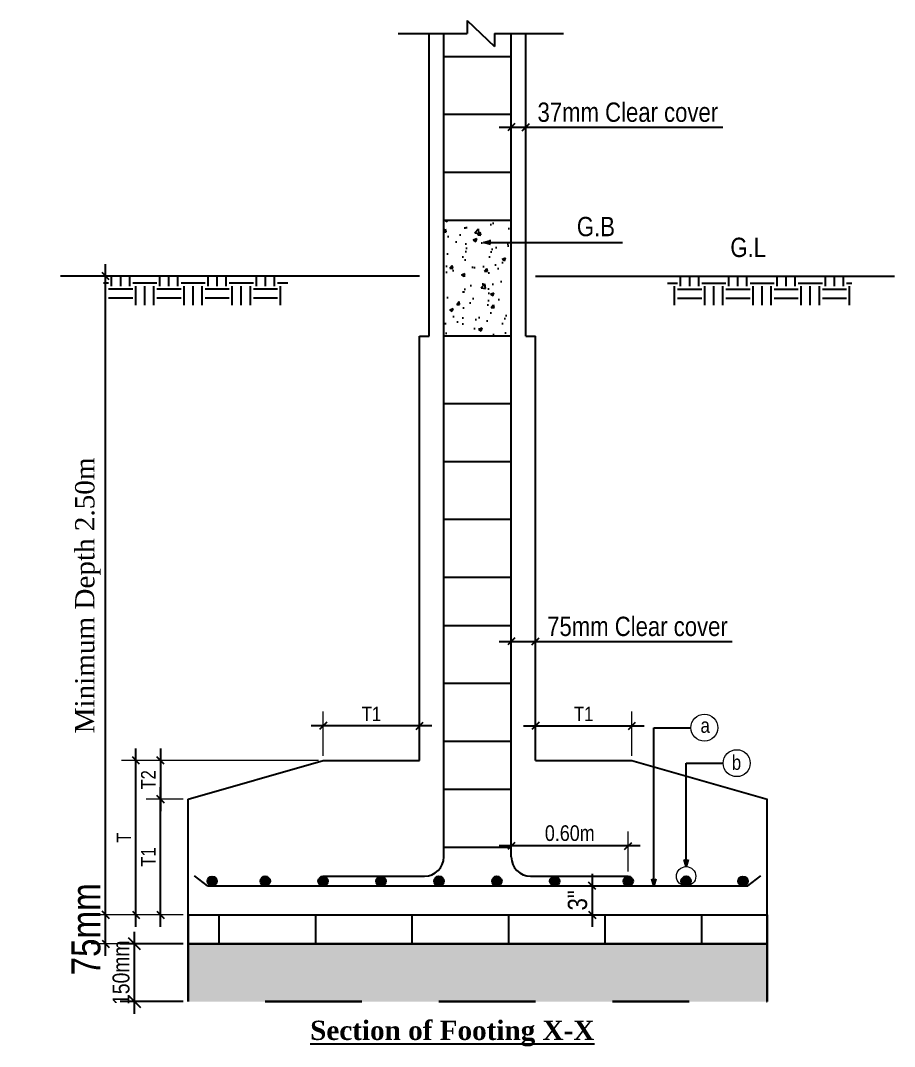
# Model space of a CAD drawing. Header units: inches. Extents: x -4010 to 92088, y -38563 to -1318.
# Drawn here: x 22023.3 to 22113.8, y -18112.8 to -18006.4 of the extents above; entities that cross this region are included whole.
import ezdxf

# ---------------------------------------------------------------- set-up
doc = ezdxf.new("R2010")
doc.units = ezdxf.units.IN
doc.header["$MEASUREMENT"] = 0
doc.header["$PDMODE"] = 99
for name, color, linetype in [('con_out1', 2, 'Continuous'), ('Hatch', 3, 'Continuous'), ('Rod', 1, 'Continuous'), ('TEX', 7, 'Continuous')]:
    doc.layers.add(name, color=color, linetype=linetype)
doc.layers.add('DIM', color=7, linetype='Continuous', lineweight=15)
doc.layers.add('Footing', color=250, linetype='Continuous', lineweight=30)
doc.styles.get("Standard").update_dxf_attribs({"font": 'ARIALN.TTF'})
doc.dimstyles.new('_20', dxfattribs={"dimscale": 0.25, "dimtxt": 7, "dimasz": 5, "dimexe": 6, "dimexo": 2, "dimgap": 2, "dimtad": 1, "dimdec": 1, "dimzin": 3, "dimdsep": 46, "dimlunit": 4, "dimtxsty": 'Standard', "dimblk": 'OBLIQUE', "dimcen": 0, "dimdle": 5, "dimclrt": 7, "dimazin": 0, "dimtfac": 0.0375, "dimtdec": 1, "dimtofl": 0, "dimtmove": 0, "dimatfit": 3, "dimldrblk": 'OPEN30', "dimfxl": 6, "dimtvp": 0.8, "dimtolj": 1, "dimtzin": 0, "dimlwe": -1, "dimarcsym": 0})

# ---------------------------------------------------------------- blocks, each defined once
blk = doc.blocks.new('_Oblique')
at = {"color": 0, "linetype": 'ByBlock', "lineweight": -2}
blk.add_line((-0.5, -0.5), (0.5, 0.5), dxfattribs=at)
blk = doc.blocks.new('*D603')
at = {"layer": 'Defpoints', "color": 0}
for p in [(22076.64, -18070.74), (22076.64, -18071.81), (22074.14, -18075.12)]:
    blk.add_point(p, dxfattribs=at)
at = {"layer": 'DIM', "color": 0}
for p, q in [((22074.14, -18074.62), (22074.14, -18069.24)), ((22076.64, -18071.31), (22076.64, -18069.24))]:
    blk.add_line(p, q, dxfattribs=at)
at = {"layer": 'DIM', "color": 0, "lineweight": -2}
for p, q in [((22072.89, -18070.74), (22076.64, -18070.74)), ((22076.64, -18070.74), (22097.03, -18070.74))]:
    blk.add_line(p, q, dxfattribs=at)
at = {"layer": 'DIM', "color": 0, "lineweight": -2, "xscale": 0.75, "yscale": 0.75, "zscale": 0.75, "rotation": 180}
blk.add_blockref('_Oblique', (22074.14, -18070.74), dxfattribs=at)
at = {"layer": 'DIM', "color": 0, "lineweight": -2, "xscale": 0.75, "yscale": 0.75, "zscale": 0.75}
blk.add_blockref('_Oblique', (22076.64, -18070.74), dxfattribs=at)
at = {"layer": 'DIM', "color": 7, "insert": (22087.21, -18069.2), "char_height": 3, "attachment_point": 5}
blk.add_mtext('\\A1;{\\H0.6667x;75mm Clear cover}', dxfattribs=at)
blk = doc.blocks.new('_Open30')
at = {"color": 0, "linetype": 'ByBlock', "lineweight": -2}
for p, q in [((-1, 0.268), (0, 0)), ((0, 0), (-1, -0.268)), ((0, 0), (-1, 0))]:
    blk.add_line(p, q, dxfattribs=at)
blk = doc.blocks.new('*D601')
at = {"layer": 'Defpoints', "color": 0}
for p in [(22075.64, -18017.42), (22074.14, -18018.49), (22075.64, -18018.79)]:
    blk.add_point(p, dxfattribs=at)
at = {"layer": 'DIM', "color": 0}
for p, q in [((22074.14, -18017.99), (22074.14, -18015.92)), ((22075.64, -18018.29), (22075.64, -18015.92))]:
    blk.add_line(p, q, dxfattribs=at)
at = {"layer": 'DIM', "color": 0, "lineweight": -2}
for p, q in [((22072.89, -18017.42), (22075.64, -18017.42)), ((22075.64, -18017.42), (22096.04, -18017.42))]:
    blk.add_line(p, q, dxfattribs=at)
at = {"layer": 'DIM', "color": 0, "lineweight": -2, "xscale": 0.75, "yscale": 0.75, "zscale": 0.75, "rotation": 180}
blk.add_blockref('_Oblique', (22074.14, -18017.42), dxfattribs=at)
at = {"layer": 'DIM', "color": 0, "lineweight": -2, "xscale": 0.75, "yscale": 0.75, "zscale": 0.75}
blk.add_blockref('_Oblique', (22075.64, -18017.42), dxfattribs=at)
at = {"layer": 'DIM', "color": 7, "insert": (22086.21, -18015.88), "char_height": 3, "attachment_point": 5}
blk.add_mtext('\\A1;{\\H0.6667x;37mm Clear cover}', dxfattribs=at)
blk = doc.blocks.new('*D604')
at = {"layer": 'Defpoints', "color": 0}
for p in [(22032.1, -18032.86), (22058.32, -18032.86), (22040.64, -18099.1)]:
    blk.add_point(p, dxfattribs=at)
at = {"layer": 'DIM', "color": 0, "lineweight": -2}
blk.add_line((22032.1, -18100.35), (22032.1, -18031.61), dxfattribs=at)
at = {"layer": 'DIM', "color": 0}
for p, q in [((22057.82, -18032.86), (22030.6, -18032.86)), ((22040.14, -18099.1), (22030.6, -18099.1))]:
    blk.add_line(p, q, dxfattribs=at)
at = {"layer": 'DIM', "color": 0, "lineweight": -2, "xscale": 0.75, "yscale": 0.75, "zscale": 0.75}
for p, rotation in [((22032.1, -18032.86), 90), ((22032.1, -18099.1), 270)]:
    blk.add_blockref('_Oblique', p, dxfattribs=dict(at, rotation=rotation))
at = {"layer": 'DIM', "color": 7, "insert": (22030.26, -18065.98), "char_height": 3, "attachment_point": 5, "rotation": 90}
blk.add_mtext('\\A1;{\\fTimes New Roman|b0|i0|c0|p18;\\H0.6667x;\\C256;Minimum Depth 2.50m}', dxfattribs=at)
blk = doc.blocks.new('*D605')
at = {"layer": 'Defpoints', "color": 0}
for p in [(22081.14, -18096.1), (22081.19, -18099.1), (22082.52, -18099.1)]:
    blk.add_point(p, dxfattribs=at)
at = {"layer": 'DIM', "color": 0, "lineweight": -2}
blk.add_line((22082.52, -18094.85), (22082.52, -18100.35), dxfattribs=at)
at = {"layer": 'DIM', "color": 0}
for p, q in [((22081.64, -18096.1), (22084.02, -18096.1)), ((22081.69, -18099.1), (22084.02, -18099.1))]:
    blk.add_line(p, q, dxfattribs=at)
at = {"layer": 'DIM', "color": 0, "lineweight": -2, "xscale": 0.75, "yscale": 0.75, "zscale": 0.75}
for p, rotation in [((22082.52, -18096.1), 90), ((22082.52, -18099.1), 270)]:
    blk.add_blockref('_Oblique', p, dxfattribs=dict(at, rotation=rotation))
at = {"layer": 'DIM', "color": 7, "insert": (22081, -18097.6), "char_height": 3, "attachment_point": 5, "rotation": 90}
blk.add_mtext('\\A1;{\\H0.6667x;\\C7;3"}', dxfattribs=at)
blk = doc.blocks.new('*D606')
at = {"layer": 'Defpoints', "color": 0}
for p in [(22054.64, -18079.51), (22054.64, -18083.1), (22064.64, -18083.1)]:
    blk.add_point(p, dxfattribs=at)
at = {"layer": 'DIM', "color": 0}
for p, q in [((22054.64, -18082.6), (22054.64, -18078.01)), ((22064.64, -18082.6), (22064.64, -18078.01))]:
    blk.add_line(p, q, dxfattribs=at)
at = {"layer": 'DIM', "color": 0, "lineweight": -2}
blk.add_line((22065.89, -18079.51), (22053.39, -18079.51), dxfattribs=at)
at = {"layer": 'DIM', "color": 0, "lineweight": -2, "xscale": 0.75, "yscale": 0.75, "zscale": 0.75, "rotation": 180}
blk.add_blockref('_Oblique', (22054.64, -18079.51), dxfattribs=at)
at = {"layer": 'DIM', "color": 0, "lineweight": -2, "xscale": 0.75, "yscale": 0.75, "zscale": 0.75}
blk.add_blockref('_Oblique', (22064.64, -18079.51), dxfattribs=at)
at = {"layer": 'DIM', "color": 7, "insert": (22059.64, -18078.26), "char_height": 3, "attachment_point": 5}
blk.add_mtext('\\A1;{\\H0.5x;\\C7;T1}', dxfattribs=at)
blk = doc.blocks.new('*D607')
at = {"layer": 'Defpoints', "color": 0}
for p in [(22086.64, -18079.51), (22076.64, -18083.1), (22086.64, -18083.1)]:
    blk.add_point(p, dxfattribs=at)
at = {"layer": 'DIM', "color": 0}
for p, q in [((22076.64, -18082.6), (22076.64, -18078.01)), ((22086.64, -18082.6), (22086.64, -18078.01))]:
    blk.add_line(p, q, dxfattribs=at)
at = {"layer": 'DIM', "color": 0, "lineweight": -2}
blk.add_line((22075.39, -18079.51), (22087.89, -18079.51), dxfattribs=at)
at = {"layer": 'DIM', "color": 0, "lineweight": -2, "xscale": 0.75, "yscale": 0.75, "zscale": 0.75, "rotation": 180}
blk.add_blockref('_Oblique', (22076.64, -18079.51), dxfattribs=at)
at = {"layer": 'DIM', "color": 0, "lineweight": -2, "xscale": 0.75, "yscale": 0.75, "zscale": 0.75}
blk.add_blockref('_Oblique', (22086.64, -18079.51), dxfattribs=at)
at = {"layer": 'DIM', "color": 7, "insert": (22081.64, -18078.26), "char_height": 3, "attachment_point": 5}
blk.add_mtext('\\A1;{\\H0.5x;\\C7;T1}', dxfattribs=at)
blk = doc.blocks.new('*D608')
at = {"layer": 'Defpoints', "color": 0}
for p in [(22037.78, -18087.1), (22040.64, -18087.1), (22040.39, -18099.1)]:
    blk.add_point(p, dxfattribs=at)
at = {"layer": 'DIM', "color": 0, "lineweight": -2}
blk.add_line((22037.78, -18100.35), (22037.78, -18085.85), dxfattribs=at)
at = {"layer": 'DIM', "color": 0}
for p, q in [((22040.14, -18087.1), (22036.28, -18087.1)), ((22039.89, -18099.1), (22036.28, -18099.1))]:
    blk.add_line(p, q, dxfattribs=at)
at = {"layer": 'DIM', "color": 0, "lineweight": -2, "xscale": 0.75, "yscale": 0.75, "zscale": 0.75}
for p, rotation in [((22037.78, -18087.1), 90), ((22037.78, -18099.1), 270)]:
    blk.add_blockref('_Oblique', p, dxfattribs=dict(at, rotation=rotation))
at = {"layer": 'DIM', "color": 7, "insert": (22036.52, -18093.1), "char_height": 3, "attachment_point": 5, "rotation": 90}
blk.add_mtext('\\A1;{\\H0.5x;\\C7;T1}', dxfattribs=at)
blk = doc.blocks.new('*D609')
at = {"layer": 'Defpoints', "color": 0}
for p in [(22054.64, -18083.1), (22037.78, -18087.1), (22040.64, -18087.1)]:
    blk.add_point(p, dxfattribs=at)
at = {"layer": 'DIM', "color": 0, "lineweight": -2}
blk.add_line((22037.78, -18081.85), (22037.78, -18088.35), dxfattribs=at)
at = {"layer": 'DIM', "color": 0}
for p, q in [((22054.14, -18083.1), (22036.28, -18083.1)), ((22040.14, -18087.1), (22036.28, -18087.1))]:
    blk.add_line(p, q, dxfattribs=at)
at = {"layer": 'DIM', "color": 0, "lineweight": -2, "xscale": 0.75, "yscale": 0.75, "zscale": 0.75}
for p, rotation in [((22037.78, -18083.1), 90), ((22037.78, -18087.1), 270)]:
    blk.add_blockref('_Oblique', p, dxfattribs=dict(at, rotation=rotation))
at = {"layer": 'DIM', "color": 7, "insert": (22036.52, -18085.1), "char_height": 3, "attachment_point": 5, "rotation": 90}
blk.add_mtext('\\A1;{\\H0.5x;\\C7;T2}', dxfattribs=at)
blk = doc.blocks.new('*D610')
at = {"layer": 'Defpoints', "color": 0}
for p in [(22035.24, -18083.1), (22054.64, -18083.1), (22040.64, -18099.1)]:
    blk.add_point(p, dxfattribs=at)
at = {"layer": 'DIM', "color": 0, "lineweight": -2}
blk.add_line((22035.24, -18100.35), (22035.24, -18081.85), dxfattribs=at)
at = {"layer": 'DIM', "color": 0}
for p, q in [((22054.14, -18083.1), (22033.74, -18083.1)), ((22040.14, -18099.1), (22033.74, -18099.1))]:
    blk.add_line(p, q, dxfattribs=at)
at = {"layer": 'DIM', "color": 0, "lineweight": -2, "xscale": 0.75, "yscale": 0.75, "zscale": 0.75}
for p, rotation in [((22035.24, -18083.1), 90), ((22035.24, -18099.1), 270)]:
    blk.add_blockref('_Oblique', p, dxfattribs=dict(at, rotation=rotation))
at = {"layer": 'DIM', "color": 7, "insert": (22033.99, -18091.1), "char_height": 3, "attachment_point": 5, "rotation": 90}
blk.add_mtext('\\A1;{\\H0.5x;\\C7;T}', dxfattribs=at)
blk = doc.blocks.new('*D611')
at = {"layer": 'Defpoints', "color": 0}
for p in [(22074.14, -18091.96), (22074.14, -18092.12), (22086.25, -18095.1)]:
    blk.add_point(p, dxfattribs=at)
at = {"layer": 'DIM', "color": 0}
for p, q in [((22074.14, -18091.62), (22074.14, -18090.46)), ((22086.25, -18094.6), (22086.25, -18090.46))]:
    blk.add_line(p, q, dxfattribs=at)
at = {"layer": 'DIM', "color": 0, "lineweight": -2}
blk.add_line((22087.5, -18091.96), (22072.89, -18091.96), dxfattribs=at)
at = {"layer": 'DIM', "color": 0, "lineweight": -2, "xscale": 0.75, "yscale": 0.75, "zscale": 0.75, "rotation": 180}
blk.add_blockref('_Oblique', (22074.14, -18091.96), dxfattribs=at)
at = {"layer": 'DIM', "color": 0, "lineweight": -2, "xscale": 0.75, "yscale": 0.75, "zscale": 0.75}
blk.add_blockref('_Oblique', (22086.25, -18091.96), dxfattribs=at)
at = {"layer": 'DIM', "color": 7, "insert": (22080.19, -18090.64), "char_height": 3, "attachment_point": 5}
blk.add_mtext('\\A1;{\\H0.54x;0.60m}', dxfattribs=at)
blk = doc.blocks.new('*D602')
at = {"layer": 'Defpoints', "color": 0}
for p in [(22032.1, -18099.1), (22040.39, -18099.1), (22040.64, -18102.1)]:
    blk.add_point(p, dxfattribs=at)
at = {"layer": 'DIM', "color": 0, "lineweight": -2}
blk.add_line((22032.1, -18103.35), (22032.1, -18097.85), dxfattribs=at)
at = {"layer": 'DIM', "color": 0}
for p, q in [((22039.89, -18099.1), (22030.6, -18099.1)), ((22040.14, -18102.1), (22030.6, -18102.1))]:
    blk.add_line(p, q, dxfattribs=at)
at = {"layer": 'DIM', "color": 0, "lineweight": -2, "xscale": 0.75, "yscale": 0.75, "zscale": 0.75}
for p, rotation in [((22032.1, -18099.1), 90), ((22032.1, -18102.1), 270)]:
    blk.add_blockref('_Oblique', p, dxfattribs=dict(at, rotation=rotation))
at = {"layer": 'DIM', "color": 7, "insert": (22030.07, -18100.6), "char_height": 3, "attachment_point": 5, "rotation": 90}
blk.add_mtext('\\A1;75mm', dxfattribs=at)
blk = doc.blocks.new('*D612')
at = {"layer": 'Defpoints', "color": 0}
for p in [(22035.1, -18102.1), (22040.64, -18102.1), (22040.64, -18108.1)]:
    blk.add_point(p, dxfattribs=at)
at = {"layer": 'TEX', "color": 0, "lineweight": -2}
blk.add_line((22035.1, -18109.35), (22035.1, -18100.85), dxfattribs=at)
at = {"layer": 'TEX', "color": 0}
for p, q in [((22040.14, -18102.1), (22033.6, -18102.1)), ((22040.14, -18108.1), (22033.6, -18108.1))]:
    blk.add_line(p, q, dxfattribs=at)
at = {"layer": 'TEX', "color": 0, "lineweight": -2, "xscale": 1.25, "yscale": 1.25, "zscale": 1.25}
for p, rotation in [((22035.1, -18102.1), 90), ((22035.1, -18108.1), 270)]:
    blk.add_blockref('_Oblique', p, dxfattribs=dict(at, rotation=rotation))
at = {"layer": 'TEX', "color": 7, "insert": (22033.7, -18105.1), "char_height": 1.75, "attachment_point": 5, "rotation": 90}
blk.add_mtext('\\A1;150mm', dxfattribs=at)

msp = doc.modelspace()

# ---------------------------------------------------------------- hatches: boundary and pattern name
at = {"layer": 'Hatch'}
h = msp.add_hatch(dxfattribs=at)
h.set_pattern_fill('AR-CONC', color=256, scale=0.5, style=0)
h.set_pattern_definition([(50, (21988.8674, -18139.846), (3.5863, -0.31376), [0.375, -4.125]), (355, (21988.8674, -18139.846), (-0.69376, 3.76096), [0.3, -3.3]), (100.4514, (21989.1663, -18139.872), (2.89255, 3.4472), [0.3187, -3.50571]), (46.1842, (21988.8674, -18138.846), (5.3362, -0.8276), [0.5625, -6.1875]), (96.6356, (21989.312, -18138.915), (4.67331, 4.87059), [0.47805, -5.25856]), (351.184, (21988.8674, -18138.846), (4.6733, 4.8706), [0.45, -4.95]), (21, (21989.3674, -18139.096), (2.984535, -2.013094), [0.375, -4.125]), (326, (21989.3674, -18139.096), (1.21658, 3.62575), [0.3, -3.3]), (71.4514, (21989.616, -18139.2637), (4.20111, 1.61265), [0.3187, -3.50571]), (37.5, (21988.8674, -18139.846), (0.060799, 1.664469), [0, -3.26, 0, -3.35, 0, -3.3125]), (7.5, (21988.8674, -18139.846), (1.315348, 1.972059), [0, -1.91, 0, -3.185, 0, -1.2625]), (327.5, (21987.7524, -18139.846), (2.669112, -0.112774), [0, -1.25, 0, -3.9, 0, -5.175]), (317.5, (21987.2524, -18139.846), (2.91593, 0.500525), [0, -1.625, 0, -2.59, 0, -3.675])])
h.paths.add_polyline_path([(22067.136, -18039.099), (22074.136, -18039.099), (22074.136, -18027.099), (22067.136, -18027.099)])
h = msp.add_hatch(dxfattribs=at)
h.set_pattern_fill('EARTH', color=256, scale=10, style=0)
h.set_pattern_definition([(180, (22152.4054, -18133.6073), (-2.5, 2.5), [2.5, -2.5]), (180, (22152.4054, -18132.6698), (-2.5, 2.5), [2.5, -2.5]), (180, (22152.4054, -18131.7323), (-2.5, 2.5), [2.5, -2.5]), (90, (22152.093, -18131.4198), (2.5, 2.5), [2.5, -2.5]), (90, (22151.1554, -18131.4198), (2.5, 2.5), [2.5, -2.5]), (90, (22150.218, -18131.4198), (2.5, 2.5), [2.5, -2.5])])
h.paths.add_polyline_path([(22031.867, -18032.864), (22050.969, -18032.864), (22050.969, -18035.864), (22031.867, -18035.864)])
h = msp.add_hatch(dxfattribs=at)
h.set_pattern_fill('EARTH', color=256, scale=10, style=0)
h.set_pattern_definition([(0, (21988.8674, -18133.6073), (2.5, 2.5), [2.5, -2.5]), (0, (21988.8674, -18132.6698), (2.5, 2.5), [2.5, -2.5]), (0, (21988.8674, -18131.7323), (2.5, 2.5), [2.5, -2.5]), (90, (21989.18, -18131.4198), (-2.5, 2.5), [2.5, -2.5]), (90, (21990.1174, -18131.4198), (-2.5, 2.5), [2.5, -2.5]), (90, (21991.055, -18131.4198), (-2.5, 2.5), [2.5, -2.5])])
h.paths.add_polyline_path([(22109.406, -18032.864), (22090.304, -18032.864), (22090.304, -18035.864), (22109.406, -18035.864)])
h = msp.add_hatch(dxfattribs=at)
h.set_pattern_fill('BRICK', color=256, scale=20, style=0)
h.set_pattern_definition([(0, (21988.8674, -18137.846), (0, 5), []), (90, (21988.867, -18137.846), (-10, 6e-16), [5, -5]), (90, (21993.867, -18137.846), (-10, 6e-16), [-5, 5])])
h.paths.add_polyline_path([(22100.636, -18102.102), (22100.636, -18099.102), (22040.636, -18099.102), (22040.636, -18102.102)])
h = msp.add_hatch(dxfattribs=at)
h.set_pattern_fill('AR-SAND', color=256, scale=0.5, style=0)
h.set_pattern_definition([(37.5, (21988.8674, -18137.84595), (-0.0314967, 0.963412), [0, -0.76, 0, -0.85, 0, -0.8125]), (7.5, (21988.8674, -18137.846), (0.884888, 1.411073), [0, -0.41, 0, -0.685, 0, -0.2625]), (327.5, (21988.2524, -18137.84595), (1.557071, 0.0028295), [0, -0.25, 0, -0.9, 0, -1.175]), (317.5, (21988.2524, -18137.846), (1.503063, 0.438838), [0, -0.125, 0, -0.59, 0, -0.675])])
h.paths.add_polyline_path([(22040.636, -18102.102), (22040.636, -18108.102), (22100.636, -18108.102), (22100.636, -18102.102)])
at = {"layer": 'Rod'}
for points in [[(22043.636, -18095.616, 1), (22042.636, -18095.616, 1)], [(22049.136, -18095.602, 1), (22048.136, -18095.602, 1)], [(22055.136, -18095.602, 1), (22054.136, -18095.602, 1)], [(22061.136, -18095.602, 1), (22060.136, -18095.602, 1)], [(22067.136, -18095.602, 1), (22066.136, -18095.602, 1)], [(22073.136, -18095.602, 1), (22072.136, -18095.602, 1)], [(22079.136, -18095.602, 1), (22078.136, -18095.602, 1)], [(22086.748, -18095.602, 1), (22085.748, -18095.602, 1)], [(22092.748, -18095.602, 1), (22091.748, -18095.602, 1)], [(22098.637, -18095.616, 1), (22097.637, -18095.616, 1)]]:
    msp.add_hatch(color=256, dxfattribs=at).paths.add_polyline_path(points)

# ---------------------------------------------------------------- linework, layer by layer
at = {"layer": 'con_out1'}
for p, q in [((22069.567, -18006.36), (22069.567, -18007.704)), ((22069.567, -18006.36), (22072.381, -18009.048)), ((22062.405, -18007.704), (22069.567, -18007.704)), ((22065.636, -18039.102), (22065.636, -18007.704)), ((22072.381, -18007.704), (22079.542, -18007.704)), ((22072.381, -18007.704), (22072.381, -18009.048)), ((22075.636, -18039.102), (22075.636, -18007.704)), ((22074.136, -18027.099), (22067.136, -18027.099)), ((22064.636, -18083.102), (22064.636, -18039.102)), ((22064.636, -18039.102), (22065.636, -18039.102)), ((22074.136, -18039.099), (22067.136, -18039.099)), ((22075.636, -18039.102), (22076.636, -18039.102)), ((22076.636, -18083.102), (22076.636, -18039.102)), ((22040.636, -18087.102), (22054.636, -18083.102)), ((22054.636, -18083.102), (22064.636, -18083.102)), ((22076.636, -18083.102), (22086.636, -18083.102)), ((22086.636, -18083.102), (22100.636, -18087.102)), ((22040.636, -18099.102), (22040.636, -18087.102)), ((22100.636, -18099.102), (22100.636, -18087.102)), ((22040.636, -18099.102), (22100.636, -18099.102))]:
    msp.add_line(p, q, dxfattribs=at)
at = {"layer": 'DIM'}
msp.add_line((22092.248, -18083.373), (22096.098, -18083.373), dxfattribs=at)
for centre, radius in [((22094.144, -18079.699), 1.398), ((22097.496, -18083.373), 1.398), ((22092.248, -18095.102), 1)]:
    msp.add_circle(centre, radius, dxfattribs=at)
at = {"layer": 'Footing'}
for p, q in [((22040.636, -18099.102), (22040.636, -18108.102)), ((22100.636, -18099.102), (22100.636, -18108.102)), ((22040.636, -18102.102), (22100.636, -18102.102)), ((22048.636, -18108.102), (22058.636, -18108.102)), ((22066.636, -18108.102), (22076.636, -18108.102)), ((22084.636, -18108.102), (22092.563, -18108.102)), ((22100.563, -18108.102), (22100.636, -18108.102))]:
    msp.add_line(p, q, dxfattribs=at)
at = {"layer": 'Hatch'}
for p, q in [((22064.636, -18032.864), (22027.434, -18032.864)), ((22076.636, -18032.864), (22113.839, -18032.864))]:
    msp.add_line(p, q, dxfattribs=at)
at = {"layer": 'Rod'}
for p, q in [((22067.136, -18093.102), (22067.136, -18007.704)), ((22074.136, -18093.102), (22074.136, -18007.704)), ((22074.136, -18010.116), (22067.136, -18010.116)), ((22074.136, -18016.116), (22067.136, -18016.116)), ((22074.136, -18022.116), (22067.136, -18022.116)), ((22074.136, -18046.116), (22067.136, -18046.116)), ((22074.136, -18052.116), (22067.136, -18052.116)), ((22074.136, -18058.116), (22067.136, -18058.116)), ((22074.136, -18064.116), (22067.136, -18064.116)), ((22074.136, -18064.116), (22067.136, -18064.116)), ((22074.136, -18069.116), (22067.136, -18069.116)), ((22074.136, -18075.116), (22067.136, -18075.116)), ((22074.136, -18081.116), (22067.136, -18081.116)), ((22074.136, -18086.116), (22067.136, -18086.116)), ((22074.136, -18092.116), (22067.136, -18092.116)), ((22042.636, -18096.102), (22041.29, -18095.07)), ((22054.636, -18095.102), (22065.136, -18095.102)), ((22076.136, -18095.102), (22086.248, -18095.102)), ((22098.636, -18096.102), (22099.983, -18095.07)), ((22042.636, -18096.102), (22098.636, -18096.102))]:
    msp.add_line(p, q, dxfattribs=at)
for centre in [(22043.136, -18095.616), (22048.636, -18095.602), (22054.636, -18095.602), (22060.636, -18095.602), (22066.636, -18095.602), (22072.636, -18095.602), (22078.636, -18095.602), (22086.248, -18095.602), (22092.248, -18095.602), (22098.137, -18095.616)]:
    msp.add_circle(centre, 0.5, dxfattribs=at)
for centre, start, end in [((22065.136, -18093.102), 270, 0), ((22076.136, -18093.102), 180, 270)]:
    msp.add_arc(centre, 2, start, end, dxfattribs=at)

# ---------------------------------------------------------------- texts
at = {"layer": 'DIM'}
for s, p in [('a', (22093.741, -18080.221)), ('b', (22096.984, -18084.064))]:
    msp.add_text(s, height=1.519, dxfattribs=at).set_placement(p)
at = {"layer": 'DIM', "char_height": 2, "attachment_point": 1}
for s, insert in [('G.B', (22080.927, -18026.726)), ('G.L', (22096.829, -18028.885))]:
    msp.add_mtext(s, dxfattribs=dict(at, insert=insert))
at = {"layer": 'TEX', "insert": (22053.289, -18110.078), "char_height": 2, "width": 81.96997, "attachment_point": 1}
msp.add_mtext('{\\fTimes New Roman|b1|i0|c0|p18;\\LSection of Footing X-X}', dxfattribs=at)

# ---------------------------------------------------------------- dimensions: what is measured, and where the dimension line sits
at = {"layer": 'DIM'}
for base, p1, p2, text, picture, middle in [((22075.636, -18017.416), (22074.136, -18018.49), (22075.636, -18018.793), '{\\H0.6667x;37mm Clear cover}', '*D601', (22086.215, -18015.881)), ((22076.636, -18070.736), (22074.136, -18075.116), (22076.636, -18071.81), '{\\H0.6667x;75mm Clear cover}', '*D603', (22087.208, -18069.201)), ((22086.636, -18079.511), (22076.636, -18083.102), (22086.636, -18083.102), '{\\H0.5x;\\C7;T1}', '*D607', (22081.636, -18078.258)), ((22074.136, -18091.965), (22086.248, -18095.102), (22074.136, -18092.116), '{\\H0.54x;0.60m}', '*D611', (22080.192, -18090.638))]:
    dim = msp.add_linear_dim(base=base, p1=p1, p2=p2, text=text, dimstyle='_20', override={"dimtxt": 12, "dimasz": 3}, dxfattribs=at)
    dim.commit()
    dim.dimension.update_dxf_attribs({"geometry": picture, "text_midpoint": middle})
for base, p1, p2, text, picture, middle in [((22032.098, -18032.864), (22040.636, -18099.102), (22058.319, -18032.864), '{\\fTimes New Roman|b0|i0|c0|p18;\\H0.6667x;\\C256;Minimum Depth 2.50m}', '*D604', (22032.098, -18065.983)), ((22032.098, -18099.102), (22040.636, -18102.102), (22040.386, -18099.102), '75mm', '*D602', (22032.098, -18100.602))]:
    dim = msp.add_linear_dim(base=base, p1=p1, p2=p2, angle=90, text=text, dimstyle='_20', override={"dimtxt": 12, "dimasz": 3}, dxfattribs=at)
    dim.commit()
    dim.dimension.update_dxf_attribs({"geometry": picture, "text_midpoint": middle, "dimtype": 160})
dim = msp.add_linear_dim(base=(22054.636, -18079.511), p1=(22064.636, -18083.102), p2=(22054.636, -18083.102), text='{\\H0.5x;\\C7;T1}', dimstyle='_20', override={"dimtxt": 12, "dimasz": 3}, dxfattribs=at)
dim.commit()
dim.dimension.update_dxf_attribs({"geometry": '*D606', "text_midpoint": (22059.636, -18079.511), "dimtype": 160})
for base, p1, p2, text, picture, middle in [((22035.242, -18083.102), (22040.636, -18099.102), (22054.636, -18083.102), '{\\H0.5x;\\C7;T}', '*D610', (22033.992, -18091.102)), ((22037.777, -18087.102), (22054.636, -18083.102), (22040.636, -18087.102), '{\\H0.5x;\\C7;T2}', '*D609', (22036.524, -18085.102)), ((22037.777, -18087.102), (22040.386, -18099.102), (22040.636, -18087.102), '{\\H0.5x;\\C7;T1}', '*D608', (22036.524, -18093.102)), ((22082.52, -18099.102), (22081.136, -18096.102), (22081.191, -18099.102), '{\\H0.6667x;\\C7;<>}', '*D605', (22080.999, -18097.602))]:
    dim = msp.add_linear_dim(base=base, p1=p1, p2=p2, angle=90, text=text, dimstyle='_20', override={"dimtxt": 12, "dimasz": 3}, dxfattribs=at)
    dim.commit()
    dim.dimension.update_dxf_attribs({"geometry": picture, "text_midpoint": middle})
at = {"layer": 'TEX'}
dim = msp.add_linear_dim(base=(22035.098, -18102.102), p1=(22040.636, -18108.102), p2=(22040.636, -18102.102), angle=90, text='150mm', dimstyle='_20', dxfattribs=at)
dim.commit()
dim.dimension.update_dxf_attribs({"geometry": '*D612', "text_midpoint": (22035.098, -18105.102), "dimtype": 160})

# ---------------------------------------------------------------- leaders
at = {"layer": 'DIM', "annotation_type": 0, "has_hookline": 1, "hookline_direction": 0, "text_width": 4.575}
msp.add_leader([(22071.241, -18029.385), (22080.567, -18029.385)], dimstyle='_20', override={"dimtxt": 12, "dimasz": 3}, dxfattribs=at)
at = {"layer": 'DIM'}
for points in [[(22088.896, -18096.102), (22088.896, -18079.699), (22092.746, -18079.699)], [(22092.248, -18094.102), (22092.248, -18083.373), (22096.098, -18083.373)]]:
    msp.add_leader(points, dimstyle='_20', override={"dimtxt": 12, "dimasz": 3}, dxfattribs=at)

doc.saveas('drawing.dxf')
